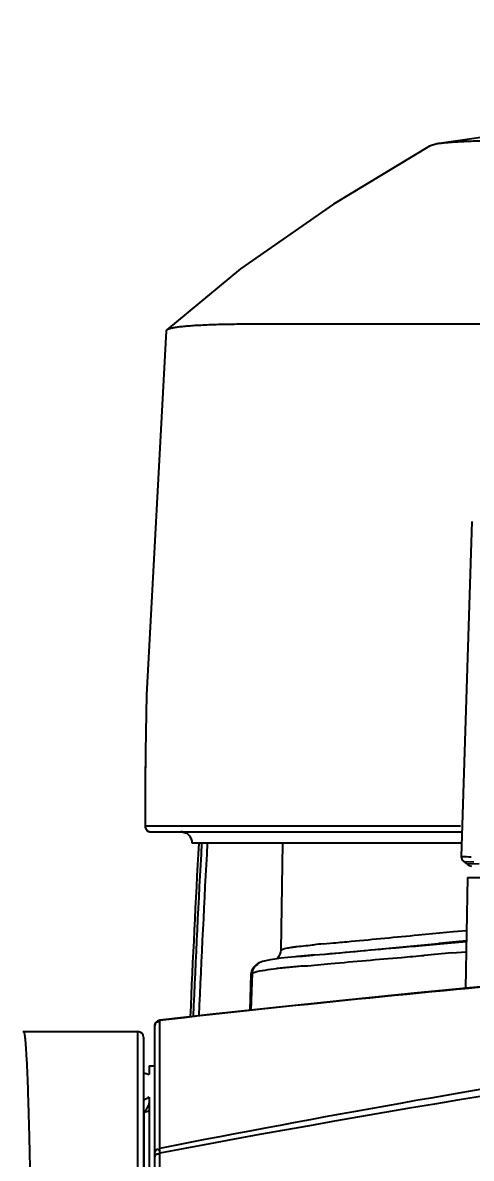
# Model space of a CAD drawing. Header units: millimetres. Extents: x 5828 to 6704, y 123 to 421.
# Drawn here: x 6553.123 to 6555.091, y 216.287 to 221.262 of the extents above; entities that cross this region are included whole.
import ezdxf

# ---------------------------------------------------------------- set-up
doc = ezdxf.new("R2010")
doc.units = ezdxf.units.MM
for name, color, linetype in [('外形图', 7, 'Continuous'), ('尺寸标注', 7, 'Continuous'), ('运动范围', 7, 'Continuous')]:
    doc.layers.add(name, color=color, linetype=linetype)
doc.styles.add('微软雅黑', font='msyh.ttc', dxfattribs={"height": 1.5})
doc.dimstyles.new('尺寸标注_1_20比例', dxfattribs={"dimtxt": 1.5, "dimasz": 1.25, "dimexe": 0.5, "dimexo": 0.4, "dimgap": 0.5, "dimtad": 1, "dimdec": 1, "dimlfac": 20, "dimdsep": 46, "dimtxsty": '微软雅黑', "dimcen": 0.09, "dimadec": 0, "dimazin": 0, "dimtp": 0.01, "dimtm": 0.01, "dimtfac": 1, "dimtdec": 1, "dimtofl": 0, "dimtmove": 0, "dimatfit": 3, "dimfxl": 1, "dimtolj": 1, "dimarcsym": 0})

# ---------------------------------------------------------------- blocks, each defined once
blk = doc.blocks.new('*D1145')
at = {"layer": 'Defpoints', "color": 0}
for p in [(6564.9775, 227.1499), (6618.6004, 224.7716), (6488.2514, 214.3423), (6559.4529, 214.3423), (6635.7237, 214.3423)]:
    blk.add_point(p, dxfattribs=at)
at = {"layer": '尺寸标注', "color": 0, "lineweight": -2}
blk.add_arc((6559.4529, 214.3423), 13.9483, 15.13637, 174.86363, dxfattribs=at)
at = {"layer": '尺寸标注', "color": 0}
for points in [[(6572.7139, 217.9391), (6573.1206, 218.0298), (6573.1893, 216.7644)], [(6545.3524, 215.6004), (6545.7687, 215.5817), (6545.5045, 214.3423)]]:
    blk.add_solid(points, dxfattribs=at)
at = {"layer": '尺寸标注', "color": 0, "insert": (6557.2583, 229.4032), "char_height": 1.5, "attachment_point": 5, "rotation": 8.2904, "style": '微软雅黑'}
blk.add_mtext('\\A1;{\\fAlibaba PuHuiTi 3.0 55 Regular|b0|i0|c134|p18;-\\A1;170%%d}', dxfattribs=at)

msp = doc.modelspace()

# ---------------------------------------------------------------- linework, layer by layer
at = {"layer": '外形图', "linetype": 'ByBlock'}
for p, q in [((6554.94, 220.731), (6554.9076, 220.7221)), ((6553.7528, 219.912), (6553.7552, 219.9163)), ((6555.0928, 219.0773), (6555.0461, 217.6096)), ((6553.6633, 218.0673), (6553.6615, 218.0673)), ((6555.044, 217.7425), (6553.661, 217.7424)), ((6553.686, 217.7173), (6555.0495, 217.7173)), ((6555.0479, 217.6673), (6553.8665, 217.6673)), ((6554.2626, 217.6673), (6554.2546, 217.1983)), ((6555.0461, 217.6095), (6555.0461, 217.6096)), ((6555.0586, 217.5871), (6555.1015, 217.5866)), ((6555.1255, 217.5766), (6555.0719, 217.5761)), ((6555.0744, 217.5173), (6555.0659, 217.032)), ((6555.0744, 217.5173), (6561.3313, 217.5173)), ((6554.8586, 217.2658), (6555.012, 217.2803)), ((6555.012, 217.2803), (6555.0699, 217.2857)), ((6554.4405, 217.2264), (6554.4867, 217.2306)), ((6554.4493, 217.1821), (6554.9465, 217.2286)), ((6554.8746, 217.2196), (6554.9858, 217.2293)), ((6555.0695, 217.2401), (6554.9465, 217.2286)), ((6554.9465, 217.2286), (6555.0695, 217.24)), ((6554.9858, 217.2293), (6555.0696, 217.2364)), ((6554.3201, 217.1702), (6554.2855, 217.1667)), ((6554.3252, 217.1707), (6554.35, 217.1731)), ((6554.348, 217.1728), (6554.35, 217.173)), ((6554.35, 217.173), (6554.3962, 217.1772)), ((6554.3962, 217.1772), (6554.4032, 217.1778)), ((6554.4016, 217.1778), (6554.4493, 217.1821)), ((6555.0057, 217.1866), (6555.0687, 217.1919)), ((6554.19, 217.1528), (6554.1748, 217.1488)), ((6554.2079, 217.1564), (6554.19, 217.1528)), ((6554.2418, 217.1659), (6554.2361, 217.1608)), ((6554.4164, 217.1347), (6554.4741, 217.14)), ((6554.1205, 216.9359), (6554.1255, 217.0929)), ((6554.1292, 217.0982), (6554.124, 216.9363)), ((6553.7249, 216.8685), (6553.7251, 216.8908)), ((6553.7249, 216.8669), (6553.7249, 216.8685)), ((6553.725, 216.8908), (6553.725, 216.8921)), ((6553.1279, 216.8423), (6553.6279, 216.8423)), ((6553.6279, 214.4423), (6553.6279, 216.8423)), ((6553.7029, 214.5173), (6553.7029, 216.8671)), ((6553.7248, 216.8143), (6553.7249, 216.8669)), ((6553.6529, 216.8173), (6553.6529, 214.4423)), ((6553.7242, 216.3302), (6553.7248, 216.8143)), ((6553.6779, 216.6923), (6553.7029, 216.6923)), ((6553.6779, 216.6923), (6553.6779, 216.6543)), ((6553.6779, 216.555), (6553.6779, 216.1341)), ((6553.6537, 216.4891), (6553.6537, 216.16)), ((6553.724, 216.324), (6553.7239, 216.3285)), ((6553.7245, 216.3098), (6553.724, 216.324)), ((6553.7245, 216.2926), (6553.7245, 216.3098))]:
    msp.add_line(p, q, dxfattribs=at)
for points in [[(6555.9776, 220.8485), (6555.6411, 220.821), (6555.2866, 220.7816), (6554.9401, 220.731)], [(6554.9076, 220.7221), (6554.4858, 220.4673), (6554.0784, 220.1844), (6553.7553, 219.9163)], [(6553.7528, 219.912), (6553.6656, 218.3174), (6553.6615, 218.0673)], [(6555.0461, 217.6096), (6555.0461, 217.6072), (6555.051, 217.5934), (6555.0586, 217.5871)], [(6554.2855, 217.1667), (6554.2551, 217.1633), (6554.2293, 217.1599), (6554.2079, 217.1564)], [(6554.3965, 217.1772), (6554.3574, 217.1737), (6554.3201, 217.1702)], [(6554.1748, 217.1488), (6554.1607, 217.1434), (6554.1532, 217.1394)], [(6555.459, 217.0685), (6555.3828, 217.0616), (6555.115, 217.0367), (6554.8394, 217.0102), (6554.5546, 216.9817), (6554.2608, 216.9511), (6553.9583, 216.9183), (6553.725, 216.8921)], [(6553.725, 216.8921), (6553.7148, 216.8885), (6553.706, 216.8794), (6553.7029, 216.8673)]]:
    msp.add_lwpolyline(points, dxfattribs=at)
for centre, radius, start, end in [((6553.6845, 217.7422), 0.0249, 210.0442, 239.9573), ((6553.8164, 217.6671), 0.0502, 74.468, 89.9694), ((6613.8264, 214.3423), 60.0235, 176.824453, 177.551036), ((6613.8264, 214.3423), 60.0109, 176.823782, 177.549158), ((6613.8264, 214.3423), 59.9859, 176.822456, 177.545437), ((6555.0338, 217.5437), 0.05, 40.3882, 60.1864), ((6555.0909, 217.5923), 0.025, 220.3882, 270), ((6565.6673, 152.8914), 64.5331, 94.34597, 100.6649), ((6555.7599, 202.7979), 14.4886, 95.22459, 95.37717), ((6554.9518, 210.5799), 6.6205, 95.2326, 95.43171), ((6555.5759, 204.1213), 13.1092, 95.13932, 95.36582), ((6559.6893, 162.0275), 55.3576, 94.85333, 94.97954), ((6554.1754, 217.0915), 0.0499, 122.926, 145.3943), ((6554.1754, 217.0913), 0.05, 115.1954, 122.8502), ((6554.6693, 213.0377), 4.1032, 95.1994, 96.0532), ((6556.0317, 198.1917), 19.0115, 95.0472, 95.23357), ((6551.9327, 244.3932), 27.3714, 275.08582, 275.20619), ((6561.5034, 148.3268), 69.0039, 95.025024, 96.472331), ((6565.0299, 158.8243), 58.6067, 96.918502, 101.122845), ((6553.6279, 216.8173), 0.025, 0, 90), ((6553.6971, 216.6241), 0.1417, 251.8237, 252.2032), ((6564.6755, 142.5852), 73.8888, 93.129751, 98.522437)]:
    msp.add_arc(centre, radius, start, end, dxfattribs=at)
for points, knots in [([(6555.6672, 220.7484), (6555.6214, 220.7483), (6555.5541, 220.7482), (6555.4666, 220.748), (6555.4056, 220.7477), (6555.3478, 220.7473), (6555.2933, 220.7468), (6555.2421, 220.7461), (6555.1943, 220.7453), (6555.15, 220.7443), (6555.1092, 220.7431), (6555.0775, 220.7419), (6555.0539, 220.7409), (6555.0328, 220.7398), (6555.0086, 220.7383), (6554.986, 220.7365), (6554.9698, 220.7349), (6554.959, 220.7337), (6554.9492, 220.7325), (6554.9429, 220.7315), (6554.94, 220.731)], [0, 0, 0, 0, 0.189014, 0.277157, 0.360974, 0.440401, 0.515358, 0.585745, 0.651457, 0.712391, 0.768447, 0.819561, 0.843255, 0.865702, 0.906838, 0.942945, 0.959106, 0.974002, 0.987634, 1, 1, 1, 1]), ([(6553.7552, 219.9163), (6553.7557, 219.9167), (6553.7568, 219.9175), (6553.7579, 219.9182), (6553.7585, 219.9186)], [0, 0, 0, 0, 0.468519, 1, 1, 1, 1]), ([(6553.7585, 219.9186), (6553.7591, 219.9189), (6553.7604, 219.9196), (6553.7633, 219.9209), (6553.7676, 219.9224), (6553.7736, 219.9241), (6553.7805, 219.9257), (6553.7885, 219.9272), (6553.7974, 219.9286), (6553.8073, 219.93), (6553.8183, 219.9313), (6553.8303, 219.9326), (6553.8482, 219.9342), (6553.8731, 219.9361), (6553.9059, 219.938), (6553.9426, 219.9396), (6553.9832, 219.9409), (6554.0275, 219.9419), (6554.0756, 219.9426), (6554.1274, 219.9431), (6554.1828, 219.9434), (6554.2639, 219.9435), (6554.3497, 219.9434), (6554.4401, 219.9431), (6554.5132, 219.9429), (6554.5895, 219.9427), (6554.6692, 219.9425), (6554.7521, 219.9424), (6554.8382, 219.9424), (6554.9273, 219.9423), (6555.0194, 219.9423), (6555.1143, 219.9423), (6555.2463, 219.9423), (6555.4177, 219.9424), (6555.6308, 219.9425), (6555.7761, 219.9425), (6555.8503, 219.9425)], [0, 0, 0, 0, 0.000988, 0.002078, 0.004576, 0.007516, 0.010911, 0.014769, 0.019096, 0.023894, 0.029165, 0.034908, 0.041123, 0.054967, 0.070678, 0.088235, 0.107616, 0.128802, 0.151774, 0.176512, 0.202995, 0.231201, 0.292696, 0.32594, 0.360819, 0.397308, 0.435377, 0.474993, 0.516114, 0.558689, 0.602673, 0.64802, 0.694687, 0.791808, 0.893693, 1, 1, 1, 1]), ([(6553.6619, 218.0673), (6553.6617, 218.0538), (6553.6614, 218.0334), (6553.6609, 218.0064), (6553.6606, 217.9861), (6553.6604, 217.9658), (6553.6603, 217.9454), (6553.6603, 217.9251), (6553.6603, 217.9048), (6553.6604, 217.8845), (6553.6604, 217.8676), (6553.6604, 217.8541), (6553.6603, 217.8405), (6553.6602, 217.8236), (6553.66, 217.8033), (6553.6597, 217.7762), (6553.6596, 217.7559), (6553.6596, 217.7424)], [0, 0, 0, 0, 0.125001, 0.187502, 0.250002, 0.312501, 0.374999, 0.437498, 0.499998, 0.5625, 0.625, 0.65625, 0.6875, 0.75, 0.8125, 0.875001, 1, 1, 1, 1]), ([(6553.661, 217.7424), (6553.661, 217.7559), (6553.6612, 217.7762), (6553.6615, 217.8033), (6553.6616, 217.8236), (6553.6618, 217.8405), (6553.6618, 217.8541), (6553.6618, 217.8676), (6553.6618, 217.8845), (6553.6618, 217.9048), (6553.6617, 217.9251), (6553.6617, 217.9454), (6553.6618, 217.9658), (6553.6621, 217.9861), (6553.6624, 218.0064), (6553.6628, 218.0334), (6553.6632, 218.0538), (6553.6633, 218.0673)], [0, 0, 0, 0, 0.124999, 0.1875, 0.25, 0.3125, 0.34375, 0.375, 0.4375, 0.500002, 0.562502, 0.625002, 0.687499, 0.749998, 0.812498, 0.874999, 1, 1, 1, 1]), ([(6553.6596, 217.7424), (6553.6595, 217.7402), (6553.6601, 217.7358), (6553.6618, 217.7317), (6553.6629, 217.7298)], [0, 0, 0, 0, 0.498351, 1, 1, 1, 1]), ([(6553.661, 217.7424), (6553.661, 217.7407), (6553.6613, 217.7375), (6553.6625, 217.7335), (6553.6639, 217.7305), (6553.6656, 217.7277), (6553.6682, 217.7245), (6553.6714, 217.7219), (6553.6742, 217.7202), (6553.6772, 217.7188), (6553.6811, 217.7176), (6553.6844, 217.7173), (6553.686, 217.7173)], [0, 0, 0, 0, 0.124333, 0.249642, 0.312409, 0.375071, 0.500021, 0.624958, 0.687606, 0.750362, 0.875662, 1, 1, 1, 1]), ([(6553.672, 217.7207), (6553.6739, 217.7196), (6553.678, 217.7179), (6553.6824, 217.7173), (6553.6846, 217.7173)], [0, 0, 0, 0, 0.501639, 1, 1, 1, 1]), ([(6553.8165, 217.7173), (6553.8199, 217.7173), (6553.8267, 217.7166), (6553.8364, 217.7135), (6553.8454, 217.7085), (6553.8505, 217.7041), (6553.8529, 217.7016)], [0, 0, 0, 0, 0.249925, 0.500002, 0.750076, 1, 1, 1, 1]), ([(6553.8665, 217.6673), (6553.8665, 217.6704), (6553.8659, 217.6767), (6553.8632, 217.6859), (6553.8589, 217.6943), (6553.855, 217.6993), (6553.8529, 217.7016)], [0, 0, 0, 0, 0.249995, 0.500028, 0.750034, 1, 1, 1, 1]), ([(6555.0461, 217.6096), (6555.0471, 217.6092), (6555.0624, 217.61), (6555.0769, 217.6083), (6555.0907, 217.6081)], [0, 0, 0, 0, 0.073572, 1, 1, 1, 1]), ([(6554.4867, 217.2306), (6554.5125, 217.233), (6554.6365, 217.2446), (6554.7604, 217.2565), (6554.8586, 217.2658)], [0, 0, 0, 0, 0.208122, 1, 1, 1, 1]), ([(6554.3079, 217.2123), (6554.3143, 217.2132), (6554.3456, 217.2174), (6554.3771, 217.2204), (6554.4021, 217.2228)], [0, 0, 0, 0, 0.204698, 1, 1, 1, 1]), ([(6554.4032, 217.1778), (6554.5222, 217.1884), (6554.6793, 217.2026), (6554.8364, 217.2163), (6554.8746, 217.2196)], [0, 0, 0, 0, 0.75701, 1, 1, 1, 1]), ([(6554.2546, 217.1983), (6554.2555, 217.1994), (6554.2652, 217.2051), (6554.2761, 217.2068), (6554.2854, 217.2086)], [0, 0, 0, 0, 0.135867, 1, 1, 1, 1]), ([(6554.2854, 217.2086), (6554.2889, 217.2092), (6554.2964, 217.2106), (6554.3039, 217.2117), (6554.3079, 217.2123)], [0, 0, 0, 0, 0.46785, 1, 1, 1, 1]), ([(6554.4741, 217.14), (6554.5776, 217.1496), (6554.7144, 217.1612), (6554.8511, 217.1732), (6554.8842, 217.1761)], [0, 0, 0, 0, 0.757435, 1, 1, 1, 1]), ([(6554.1292, 217.0982), (6554.1316, 217.0997), (6554.1503, 217.1069), (6554.1701, 217.1095), (6554.1869, 217.1119)], [0, 0, 0, 0, 0.145302, 1, 1, 1, 1]), ([(6553.7029, 216.866), (6553.7029, 216.8715), (6553.7031, 216.8837), (6553.7171, 216.8871), (6553.7212, 216.8846)], [0, 0, 0, 0, 0.536378, 1, 1, 1, 1]), ([(6553.1228, 216.842), (6553.1238, 216.8421), (6553.1255, 216.8422), (6553.1272, 216.8423), (6553.1279, 216.8423)], [0, 0, 0, 0, 0.601151, 1, 1, 1, 1]), ([(6553.1706, 214.3406), (6553.1706, 214.4223), (6553.1705, 214.585), (6553.1699, 214.827), (6553.1689, 215.0643), (6553.1675, 215.2947), (6553.1657, 215.5159), (6553.1636, 215.7258), (6553.1611, 215.9224), (6553.1587, 216.0769), (6553.1566, 216.1925), (6553.1551, 216.2727), (6553.1534, 216.3482), (6553.1517, 216.4188), (6553.1499, 216.4845), (6553.1481, 216.5449), (6553.1463, 216.6001), (6553.1444, 216.6499), (6553.1424, 216.694), (6553.1405, 216.7325), (6553.1385, 216.7653), (6553.1367, 216.7889), (6553.1353, 216.8049), (6553.1342, 216.8146), (6553.1333, 216.8218), (6553.1326, 216.8269), (6553.1321, 216.8301), (6553.1316, 216.8329), (6553.1311, 216.8353), (6553.1305, 216.8374), (6553.13, 216.8391), (6553.1296, 216.8403), (6553.1292, 216.8411), (6553.1288, 216.8417), (6553.1283, 216.8423), (6553.1279, 216.8423)], [0, 0, 0, 0, 0.097924, 0.19491, 0.290024, 0.38235, 0.470998, 0.555113, 0.633887, 0.706559, 0.740387, 0.772432, 0.802617, 0.83087, 0.857124, 0.881314, 0.903383, 0.923279, 0.940954, 0.956365, 0.969478, 0.980262, 0.984774, 0.988695, 0.992026, 0.993469, 0.994765, 0.995913, 0.996914, 0.99777, 0.99848, 0.999048, 0.999281, 0.999481, 1, 1, 1, 1]), ([(6553.6529, 216.6614), (6553.655, 216.6609), (6553.6633, 216.6586), (6553.6716, 216.6561), (6553.6779, 216.6543)], [0, 0, 0, 0, 0.250942, 1, 1, 1, 1]), ([(6553.6779, 216.555), (6553.6736, 216.5527), (6553.6653, 216.5479), (6553.657, 216.5429), (6553.6529, 216.5405)], [0, 0, 0, 0, 0.499453, 1, 1, 1, 1]), ([(6553.6779, 216.5303), (6553.6766, 216.5262), (6553.6737, 216.5182), (6553.6681, 216.507), (6553.6615, 216.4972), (6553.6564, 216.4915), (6553.6537, 216.4891)], [0, 0, 0, 0, 0.265521, 0.529435, 0.778184, 1, 1, 1, 1]), ([(6553.6779, 216.4944), (6553.6741, 216.4927), (6553.6662, 216.4901), (6553.6579, 216.4892), (6553.6537, 216.4891)], [0, 0, 0, 0, 0.493658, 1, 1, 1, 1]), ([(6553.7131, 216.3264), (6553.7142, 216.3265), (6553.7168, 216.3264), (6553.7192, 216.3255), (6553.7205, 216.325)], [0, 0, 0, 0, 0.448402, 1, 1, 1, 1]), ([(6553.7029, 216.2922), (6553.7029, 216.2954), (6553.7043, 216.3019), (6553.7102, 216.3064), (6553.7134, 216.3067)], [0, 0, 0, 0, 0.487333, 1, 1, 1, 1]), ([(6553.7134, 216.3067), (6553.7146, 216.3068), (6553.7171, 216.3067), (6553.7196, 216.3059), (6553.7208, 216.3054)], [0, 0, 0, 0, 0.452191, 1, 1, 1, 1]), ([(6553.7254, 215.6582), (6553.7253, 215.7151), (6553.7251, 215.9266), (6553.7248, 216.138), (6553.7245, 216.2926)], [0, 0, 0, 0, 0.269072, 1, 1, 1, 1])]:
    msp.add_open_spline(points, degree=3, knots=knots, dxfattribs=at)
for points in [[(6554.2546, 217.1983), (6554.2544, 217.1867), (6554.2496, 217.1745), (6554.2418, 217.1659)], [(6554.1255, 217.0929), (6554.1258, 217.1024), (6554.129, 217.112), (6554.1343, 217.1198)], [(6554.1532, 217.1394), (6554.1396, 217.1312), (6554.1297, 217.1141), (6554.1292, 217.0982)], [(6554.1869, 217.1119), (6554.2035, 217.1143), (6554.22, 217.1162), (6554.2366, 217.118)], [(6553.7029, 216.3093), (6553.7029, 216.316), (6553.7065, 216.3255), (6553.7131, 216.3264)]]:
    msp.add_open_spline(points, degree=3, dxfattribs=at)
at = {"layer": '运动范围'}
msp.add_arc((6559.4529, 214.3423), 60.06, 10, 350, dxfattribs=at)

# ---------------------------------------------------------------- dimensions: what is measured, and where the dimension line sits
at = {"layer": '尺寸标注'}
dim = msp.add_angular_dim_2l(base=(6564.9775, 227.1499), line1=((6635.7237, 214.3423), (6488.2514, 214.3423)), line2=((6559.4529, 214.3423), (6618.6004, 224.7716)), text='\\A1;{\\fAlibaba PuHuiTi 3.0 55 Regular|b0|i0|c134|p18;-<>}', dimstyle='尺寸标注_1_20比例', dxfattribs=at)
dim.commit()
dim.dimension.update_dxf_attribs({"geometry": '*D1145', "text_midpoint": (6557.4417, 228.1449), "dimtype": 162})

doc.saveas('drawing.dxf')
